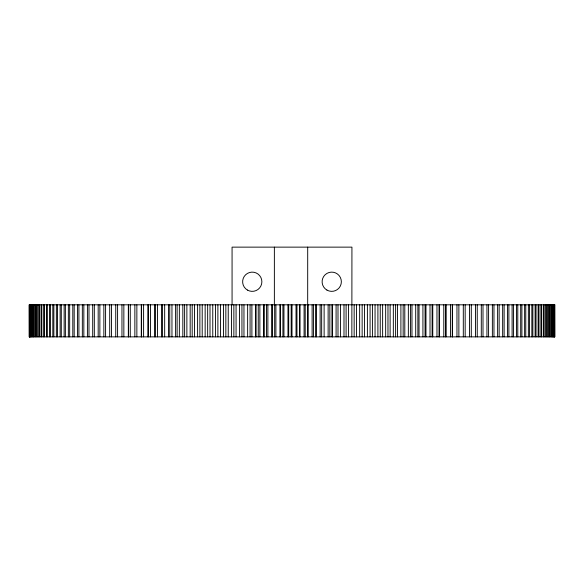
<?xml version="1.0" encoding="UTF-8"?>
<svg xmlns="http://www.w3.org/2000/svg" width="584" height="584" viewBox="0 0 584 584"><rect width="100%" height="100%" fill="white"/><g stroke="black" fill="none" stroke-linecap="round" stroke-linejoin="round"><path stroke-width="0.88" d="M554.647 304.819L554.698 336.866M554.544 304.819L554.544 336.866M554.231 304.819L554.231 336.866M554.055 304.819L554.055 336.866M553.559 304.819L553.559 336.866M553.303 304.819L553.303 336.866M552.625 304.819L552.625 336.866M552.296 304.819L552.296 336.866M551.435 304.819L551.435 336.866M551.026 304.819L551.026 336.866M549.989 304.819L549.989 336.866M549.507 304.819L549.507 336.866M548.288 304.819L548.288 336.866M547.734 304.819L547.734 336.866M546.339 304.819L546.339 336.866M545.704 304.819L545.704 336.866M544.135 304.819L544.135 336.866M543.427 304.819L543.427 336.866M541.682 304.819L541.682 336.866M540.901 304.819L540.901 336.866M538.981 304.819L538.981 336.866M538.127 304.819L538.127 336.866M536.039 304.819L536.039 336.866M535.112 304.819L535.112 336.866M532.856 304.819L532.856 336.866M531.856 304.819L531.856 336.866M529.44 304.819L529.44 336.866M528.367 304.819L528.367 336.866M525.783 304.819L525.783 336.866M524.636 304.819L524.636 336.866M521.899 304.819L521.899 336.866M520.687 304.819L520.687 336.866M517.782 304.819L517.782 336.866M516.504 304.819L516.504 336.866M513.446 304.819L513.446 336.866M512.102 304.819L512.102 336.866M508.89 304.819L508.89 336.866M507.481 304.819L507.481 336.866M504.123 304.819L504.123 336.866M502.656 304.819L502.656 336.866M499.145 304.819L499.145 336.866M497.612 304.819L497.612 336.866M493.962 304.819L493.962 336.866M492.37 304.819L492.37 336.866M488.582 304.819L488.582 336.866M486.932 304.819L486.932 336.866M483.004 304.819L483.004 336.866M481.296 304.819L481.296 336.866M477.245 304.819L477.245 336.866M475.478 304.819L475.478 336.866M471.295 304.819L471.295 336.866M469.478 304.819L469.478 336.866M465.171 304.819L465.171 336.866M463.302 304.819L463.302 336.866M458.878 304.819L458.878 336.866M456.958 304.819L456.958 336.866M452.417 304.819L452.417 336.866M452.308 304.819L452.308 336.866M450.454 304.819L450.454 336.866M445.942 304.819L445.942 336.866M445.804 304.819L445.804 336.866M443.789 304.819L443.789 336.866M439.431 304.819L439.431 336.866M439.029 304.819L439.029 336.866M436.971 304.819L436.971 336.866M432.766 304.819L432.766 336.866M432.116 304.819L432.116 336.866M430.014 304.819L430.014 336.866M425.97 304.819L425.97 336.866M425.064 304.819L425.064 336.866M422.925 304.819L422.925 336.866M419.035 304.819L419.035 336.866M417.881 304.819L417.881 336.866M415.699 304.819L415.699 336.866M411.976 304.819L411.976 336.866M410.574 304.819L410.574 336.866M408.355 304.819L408.355 336.866M404.8 304.819L404.8 336.866M403.15 304.819L403.15 336.866M400.901 304.819L400.901 336.866M397.514 304.819L397.514 336.866M395.616 304.819L395.616 336.866M393.331 304.819L393.331 336.866M390.119 304.819L390.119 336.866M387.973 304.819L387.973 336.866M385.666 304.819L385.666 336.866M382.629 304.819L382.629 336.866M380.242 304.819L380.242 336.866M377.906 304.819L377.906 336.866M375.052 304.819L375.052 336.866M372.424 304.819L372.424 336.866M370.066 304.819L370.066 336.866M367.394 304.819L367.394 336.866M364.526 304.819L364.526 336.866M362.146 304.819L362.146 336.866M359.656 304.819L359.656 336.866M356.554 304.819L356.554 336.866M354.152 304.819L354.152 336.866M351.853 336.866L351.933 247.134L232.067 247.134L232.067 304.819M348.524 304.819L348.524 336.866M346.1 304.819L346.1 336.866M343.991 304.819L343.991 336.866M340.435 304.819L340.435 336.866M337.997 304.819L337.997 336.866M336.085 304.819L336.085 336.866M332.296 304.819L332.296 336.866M332.106 304.819L332.106 336.866M329.843 304.819L329.843 336.866M328.128 304.819L328.128 336.866M324.12 304.819L324.135 336.866M321.66 304.819L321.66 336.866M320.134 304.819L320.134 336.866M316.127 304.819L316.127 336.866M315.907 304.819L315.907 336.866M313.44 304.819L313.44 336.866M312.119 304.819L312.119 336.866M308.096 304.819L308.096 336.866M307.702 247.134L307.68 336.866M305.206 304.819L305.206 336.866M304.082 304.819L304.082 336.866M300.052 304.819L300.052 336.866M299.431 304.819L299.431 336.866M296.957 304.819L296.957 336.866M296.03 304.819L296.03 336.866M292 304.819L292 336.866M291.175 304.819L291.175 336.866M288.7 304.819L288.7 336.866M287.97 304.819L287.97 336.866M283.948 304.819L283.948 336.866M282.919 304.819L282.919 336.866M280.444 304.819L280.444 336.866M279.918 304.819L279.918 336.866M275.904 304.819L275.904 336.866M274.677 304.819L274.677 336.866M274.37 247.134L274.37 304.819M272.202 304.819L272.202 336.866M271.881 304.819L271.881 336.866M267.873 304.819L267.873 336.866M266.45 304.819L266.45 336.866M263.983 304.819L263.983 336.866M263.866 304.819L263.866 336.866M259.865 304.819L259.865 336.866M258.245 304.819L258.245 336.866M255.872 304.819L255.872 336.866M255.792 304.819L255.792 336.866M251.894 304.819L251.894 336.866M250.076 304.819L250.076 336.866M247.631 304.819L247.631 336.866M243.959 304.819L243.959 336.866M241.944 304.819L241.944 336.866M239.513 304.819L239.513 336.866M236.067 304.819L236.067 336.866M233.863 304.819L233.863 336.866M231.454 304.819L231.454 336.866M228.234 304.819L228.234 336.866M225.847 304.819L225.847 336.866M223.453 304.819L223.453 336.866M220.467 304.819L220.467 336.866M217.89 304.819L217.89 336.866M215.518 304.819L215.518 336.866M212.766 304.819L212.766 336.866M210.006 304.819L210.006 336.866M207.656 304.819L207.656 336.866M205.152 304.819L205.152 336.866M202.203 304.819L202.203 336.866M199.881 304.819L199.881 336.866M197.611 304.819L197.611 336.866M194.487 304.819L194.487 336.866M192.194 304.819L192.194 336.866M190.172 304.819L190.172 336.866M186.873 304.819L186.873 336.866M184.61 304.819L184.61 336.866M182.828 304.819L182.828 336.866M179.361 304.819L179.361 336.866M177.127 304.819L177.127 336.866M175.602 304.819L175.602 336.866M171.959 304.819L171.959 336.866M169.754 304.819L169.754 336.866M168.477 304.819L168.477 336.866M164.673 304.819L164.673 336.866M162.513 304.819L162.513 336.866M161.483 304.819L161.483 336.866M157.512 304.819L157.512 336.866M155.388 304.819L155.388 336.866M154.614 304.819L154.614 336.866M150.489 304.819L150.489 336.866M148.409 304.819L148.409 336.866M147.883 304.819L147.883 336.866M143.598 304.819L143.598 336.866M141.562 304.819L141.562 336.866M141.292 304.819L141.292 336.866M136.86 304.819L136.86 336.866M134.868 304.819L134.853 336.866M130.276 304.819L130.276 336.866M128.568 304.819L128.568 336.866M128.334 304.819L128.334 336.866M123.852 304.819L123.852 336.866M121.954 304.819L121.954 336.866M117.588 304.819L117.588 336.866M115.742 304.819L115.742 336.866M111.5 304.819L111.5 336.866M109.704 304.819L109.704 336.866M105.587 304.819L105.587 336.866M103.85 304.819L103.85 336.866M99.864 304.819L99.864 336.866M98.178 304.819L98.178 336.866M94.323 304.819L94.323 336.866M92.703 304.819L92.703 336.866M88.98 304.819L88.98 336.866M87.418 304.819L87.418 336.866M83.84 304.819L83.84 336.866M82.337 304.819L82.337 336.866M78.906 304.819L78.906 336.866M77.468 304.819L77.468 336.866M74.183 304.819L74.183 336.866M72.803 304.819L72.803 336.866M69.671 304.819L69.671 336.866M68.357 304.819L68.357 336.866M65.379 304.819L65.379 336.866M64.13 304.819L64.13 336.866M61.305 304.819L61.305 336.866M60.13 304.819L60.13 336.866M57.466 304.819L57.466 336.866M56.363 304.819L56.363 336.866M53.859 304.819L53.859 336.866M52.823 304.819L52.823 336.866M50.487 304.819L50.487 336.866M49.523 304.819L49.523 336.866M47.348 304.819L47.348 336.866M46.457 304.819L46.457 336.866M44.457 304.819L44.457 336.866M43.639 304.819L43.639 336.866M41.807 304.819L41.807 336.866M41.062 304.819L41.062 336.866M39.405 304.819L39.405 336.866M38.734 304.819L38.734 336.866M37.252 304.819L37.252 336.866M36.653 304.819L36.653 336.866M35.347 304.819L35.347 336.866M34.828 304.819L34.828 336.866M33.697 304.819L33.697 336.866M33.259 304.819L33.259 336.866M32.31 304.819L32.31 336.866M31.938 304.819L31.938 336.866M31.171 304.819L31.171 336.866M30.879 304.819L30.879 336.866M30.288 304.819L30.288 336.866M30.076 304.819L30.076 336.866M29.667 304.819L29.667 336.866M29.529 304.819L29.529 336.866M29.456 304.819L29.456 336.866M29.302 304.819L29.353 336.866M554.8 304.819L29.2 304.819L29.222 336.866L554.8 336.866L554.778 304.819M326.93 290.073A9.614 9.614 0 0 0 341.355 281.743A9.614 9.614 0 0 0 326.93 273.414A9.614 9.614 0 0 0 326.93 290.073M247.448 290.073A9.614 9.614 0 0 0 261.873 281.743A9.614 9.614 0 0 0 247.448 273.414A9.614 9.614 0 0 0 247.448 290.073"/></g></svg>
